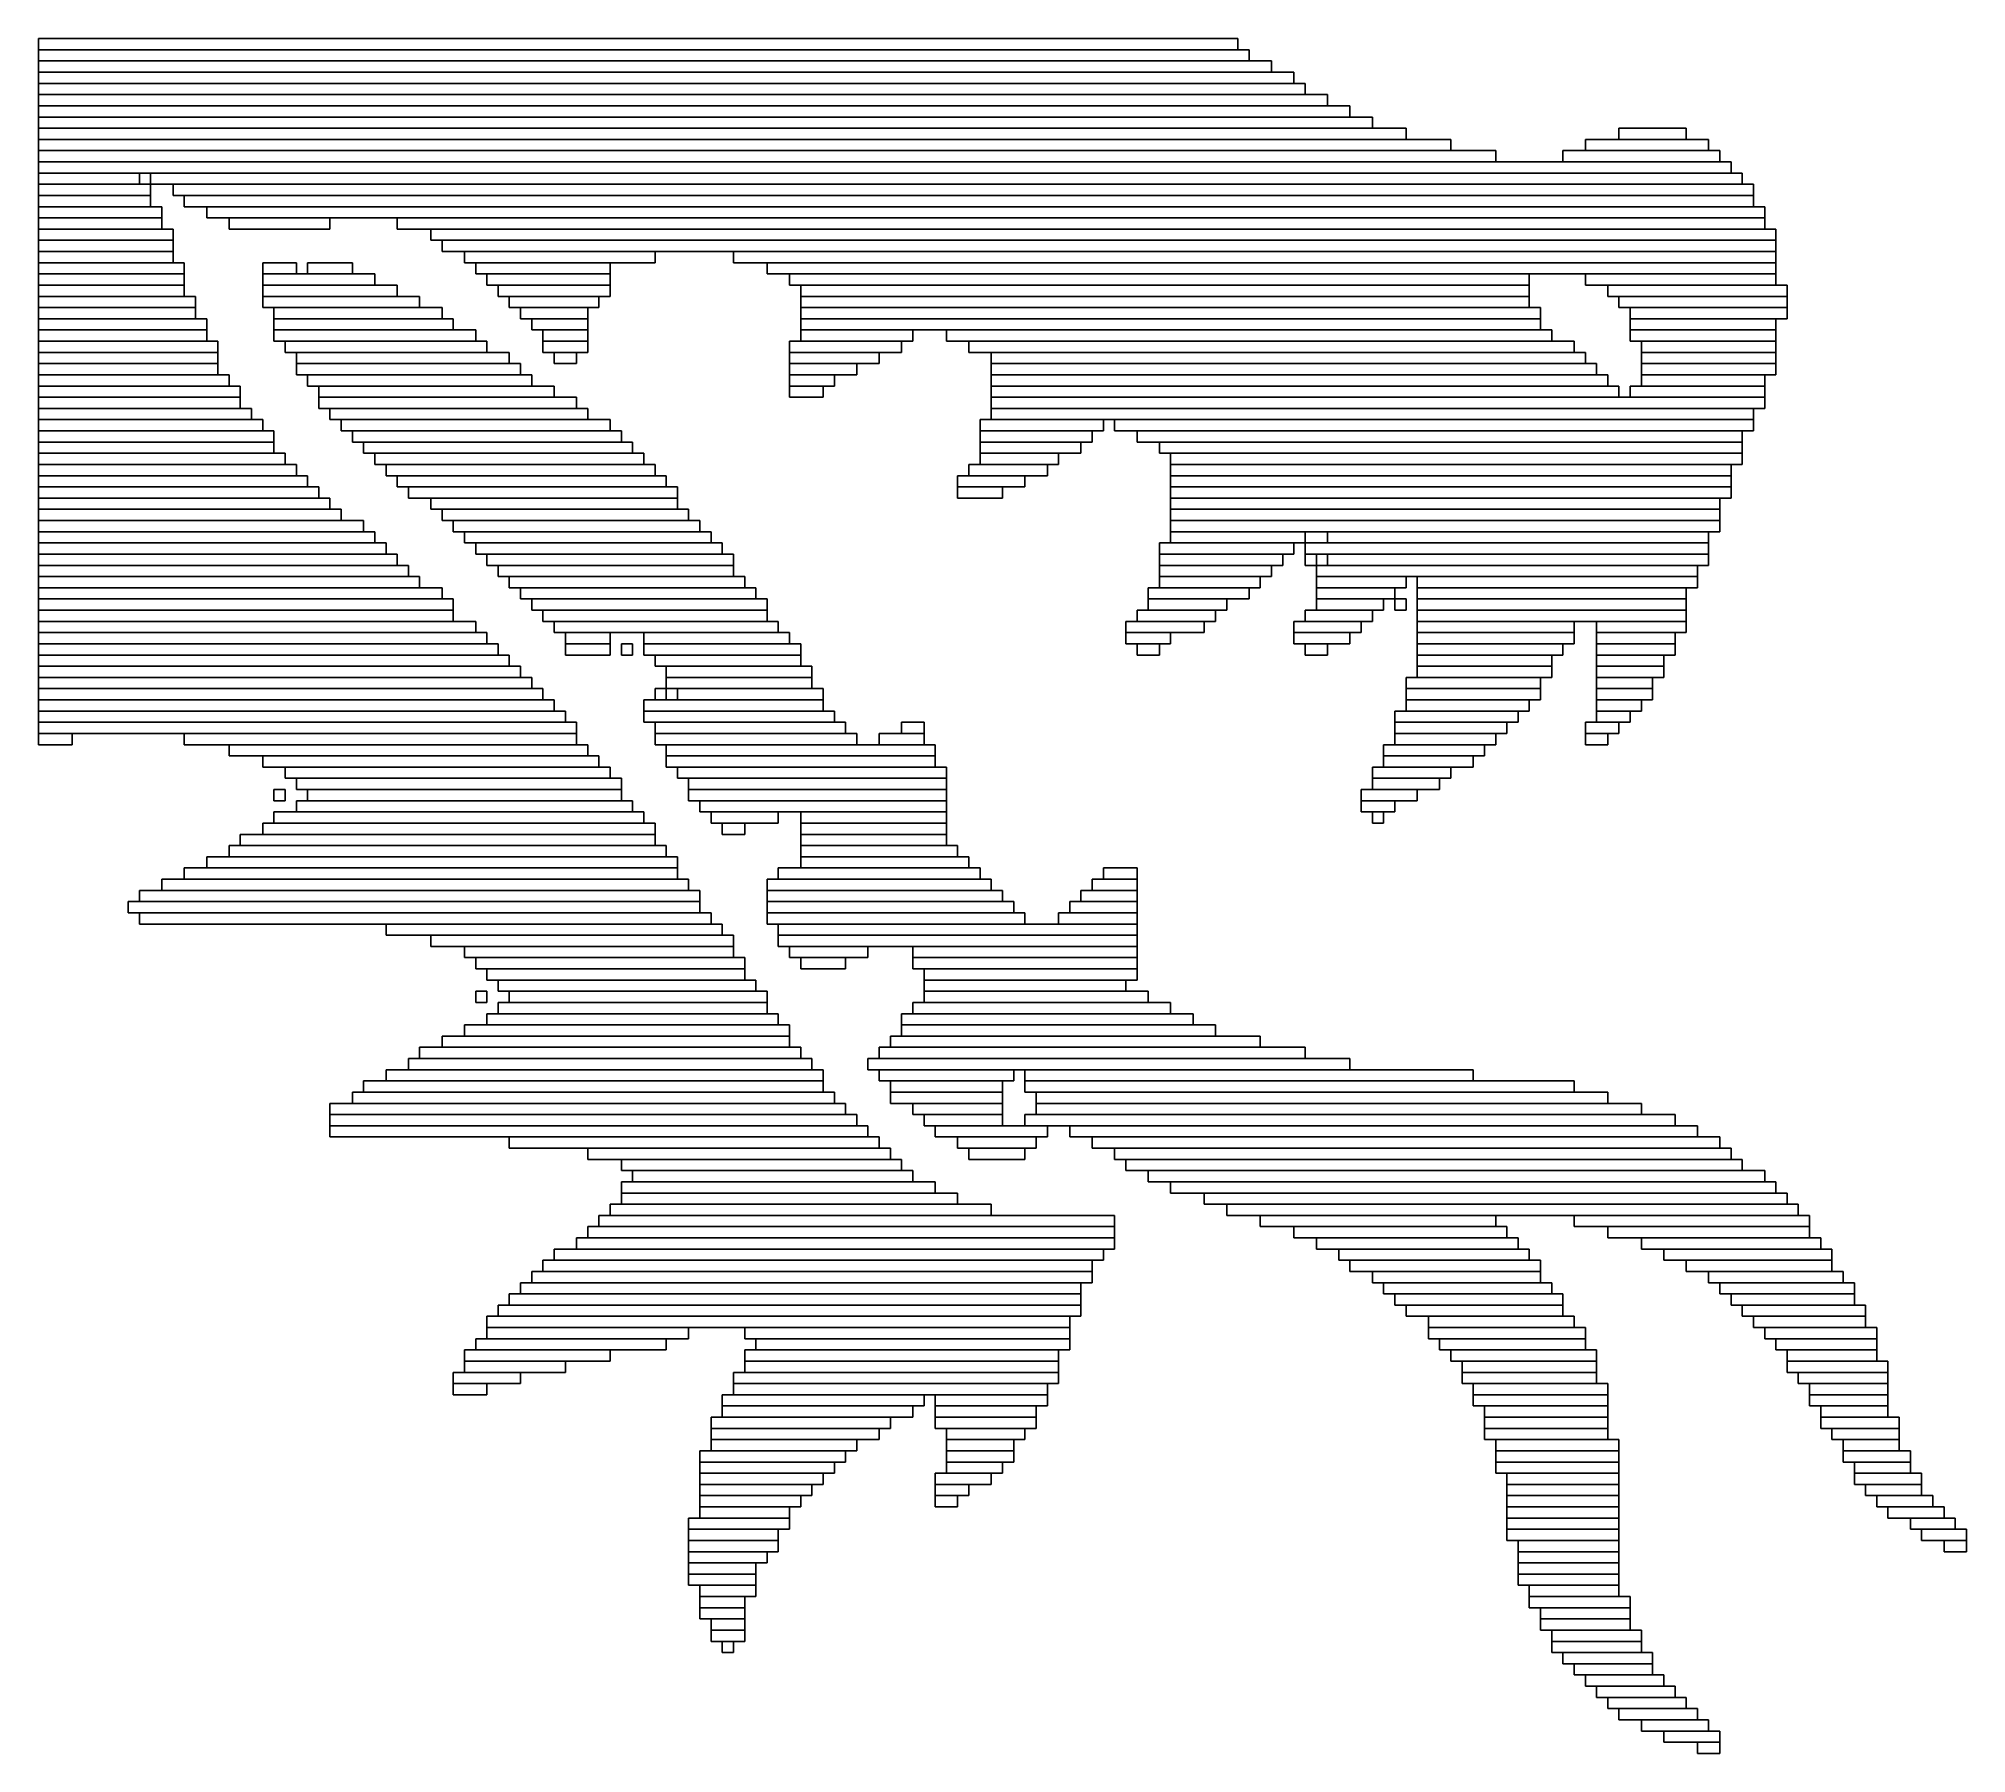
# Model space of a CAD drawing. Extents: x 416 to 588, y 446 to 599.
import ezdxf

# ---------------------------------------------------------------- set-up
doc = ezdxf.new("R2010")
doc.units = 0

msp = doc.modelspace()

# ---------------------------------------------------------------- linework, layer by layer
for p, q in [((416, 599), (523, 599)), ((416, 598), (416, 599)), ((523, 599), (523, 598)), ((523, 598), (416, 598)), ((416, 598), (524, 598)), ((416, 597), (416, 598)), ((524, 597), (416, 597)), ((416, 597), (526, 597)), ((416, 596), (416, 597)), ((524, 598), (524, 597)), ((526, 597), (526, 596)), ((526, 596), (416, 596)), ((416, 596), (528, 596)), ((416, 595), (416, 596)), ((528, 596), (528, 595)), ((528, 595), (416, 595)), ((416, 595), (529, 595)), ((416, 594), (416, 595)), ((529, 594), (416, 594)), ((416, 594), (531, 594)), ((416, 593), (416, 594)), ((529, 595), (529, 594)), ((531, 594), (531, 593)), ((531, 593), (416, 593)), ((416, 593), (533, 593)), ((416, 592), (416, 593)), ((533, 592), (416, 592)), ((416, 592), (535, 592)), ((416, 591), (416, 592)), ((533, 593), (533, 592)), ((535, 592), (535, 591)), ((535, 591), (416, 591)), ((416, 591), (538, 591)), ((416, 590), (416, 591)), ((538, 590), (416, 590)), ((416, 590), (542, 590)), ((416, 589), (416, 590)), ((538, 591), (538, 590)), ((542, 590), (542, 589)), ((554, 590), (565, 590)), ((554, 589), (554, 590)), ((557, 591), (563, 591)), ((557, 590), (557, 591)), ((563, 590), (557, 590)), ((563, 591), (563, 590)), ((565, 590), (565, 589)), ((542, 589), (416, 589)), ((416, 589), (546, 589)), ((416, 588), (416, 589)), ((546, 589), (546, 588)), ((552, 589), (566, 589)), ((552, 588), (552, 589)), ((565, 589), (554, 589)), ((566, 589), (566, 588)), ((546, 588), (416, 588)), ((416, 588), (567, 588)), ((416, 587), (416, 588)), ((567, 587), (416, 587)), ((416, 587), (425, 587)), ((416, 586), (416, 587)), ((425, 587), (425, 586)), ((426, 587), (568, 587)), ((426, 586), (426, 587)), ((566, 588), (552, 588)), ((567, 588), (567, 587)), ((568, 587), (568, 586)), ((425, 586), (416, 586)), ((416, 586), (426, 586)), ((416, 585), (416, 586)), ((426, 585), (416, 585)), ((416, 585), (426, 585)), ((416, 584), (416, 585)), ((568, 586), (426, 586)), ((426, 586), (426, 585)), ((426, 585), (426, 584)), ((428, 586), (569, 586)), ((428, 585), (428, 586)), ((569, 585), (428, 585)), ((429, 585), (569, 585)), ((429, 584), (429, 585)), ((569, 586), (569, 585)), ((569, 585), (569, 584)), ((426, 584), (416, 584)), ((416, 584), (427, 584)), ((416, 583), (416, 584)), ((427, 584), (427, 583)), ((569, 584), (429, 584)), ((431, 584), (570, 584)), ((431, 583), (431, 584)), ((570, 584), (570, 583)), ((427, 583), (416, 583)), ((416, 583), (427, 583)), ((416, 582), (416, 583)), ((427, 582), (416, 582)), ((416, 582), (428, 582)), ((416, 581), (416, 582)), ((427, 583), (427, 582)), ((428, 582), (428, 581)), ((570, 583), (431, 583)), ((433, 583), (442, 583)), ((433, 582), (433, 583)), ((442, 582), (433, 582)), ((442, 583), (442, 582)), ((448, 583), (570, 583)), ((448, 582), (448, 583)), ((570, 582), (448, 582)), ((451, 582), (571, 582)), ((451, 581), (451, 582)), ((570, 583), (570, 582)), ((571, 582), (571, 581)), ((428, 581), (416, 581)), ((416, 581), (428, 581)), ((416, 580), (416, 581)), ((428, 580), (416, 580)), ((416, 580), (428, 580)), ((416, 579), (416, 580)), ((428, 581), (428, 580)), ((428, 580), (428, 579)), ((571, 581), (451, 581)), ((452, 581), (571, 581)), ((452, 580), (452, 581)), ((571, 580), (452, 580)), ((454, 580), (471, 580)), ((454, 579), (454, 580)), ((471, 580), (471, 579)), ((478, 580), (571, 580)), ((478, 579), (478, 580)), ((571, 581), (571, 580)), ((571, 580), (571, 579)), ((428, 579), (416, 579)), ((416, 579), (429, 579)), ((416, 578), (416, 579)), ((429, 578), (416, 578)), ((416, 578), (429, 578)), ((416, 577), (416, 578)), ((429, 579), (429, 578)), ((429, 578), (429, 577)), ((436, 579), (439, 579)), ((436, 578), (436, 579)), ((439, 578), (436, 578)), ((436, 578), (446, 578)), ((436, 577), (436, 578)), ((439, 579), (439, 578)), ((440, 579), (444, 579)), ((440, 578), (440, 579)), ((444, 578), (440, 578)), ((444, 579), (444, 578)), ((446, 578), (446, 577)), ((471, 579), (454, 579)), ((455, 579), (467, 579)), ((455, 578), (455, 579)), ((467, 578), (455, 578)), ((456, 578), (467, 578)), ((456, 577), (456, 578)), ((467, 579), (467, 578)), ((467, 578), (467, 577)), ((571, 579), (478, 579)), ((481, 579), (571, 579)), ((481, 578), (481, 579)), ((571, 578), (481, 578)), ((483, 578), (549, 578)), ((483, 577), (483, 578)), ((549, 578), (549, 577)), ((554, 578), (571, 578)), ((554, 577), (554, 578)), ((571, 579), (571, 578)), ((571, 578), (571, 577)), ((429, 577), (416, 577)), ((416, 577), (429, 577)), ((416, 576), (416, 577)), ((429, 577), (429, 576)), ((446, 577), (436, 577)), ((436, 577), (448, 577)), ((436, 576), (436, 577)), ((448, 577), (448, 576)), ((467, 577), (456, 577)), ((457, 577), (467, 577)), ((457, 576), (457, 577)), ((467, 577), (467, 576)), ((549, 577), (483, 577)), ((484, 577), (549, 577)), ((484, 576), (484, 577)), ((549, 577), (549, 576)), ((571, 577), (554, 577)), ((556, 577), (572, 577)), ((556, 576), (556, 577)), ((572, 577), (572, 576)), ((429, 576), (416, 576)), ((416, 576), (430, 576)), ((416, 575), (416, 576)), ((430, 575), (416, 575)), ((416, 575), (430, 575)), ((416, 574), (416, 575)), ((430, 576), (430, 575)), ((430, 575), (430, 574)), ((448, 576), (436, 576)), ((436, 576), (450, 576)), ((436, 575), (436, 576)), ((450, 575), (436, 575)), ((437, 575), (452, 575)), ((437, 574), (437, 575)), ((450, 576), (450, 575)), ((452, 575), (452, 574)), ((467, 576), (457, 576)), ((458, 576), (466, 576)), ((458, 575), (458, 576)), ((466, 575), (458, 575)), ((459, 575), (465, 575)), ((459, 574), (459, 575)), ((465, 575), (465, 574)), ((466, 576), (466, 575)), ((549, 576), (484, 576)), ((484, 576), (549, 576)), ((484, 575), (484, 576)), ((549, 575), (484, 575)), ((484, 575), (550, 575)), ((484, 574), (484, 575)), ((549, 576), (549, 575)), ((550, 575), (550, 574)), ((572, 576), (556, 576)), ((557, 576), (572, 576)), ((557, 575), (557, 576)), ((572, 575), (557, 575)), ((558, 575), (572, 575)), ((558, 574), (558, 575)), ((572, 576), (572, 575)), ((572, 575), (572, 574)), ((430, 574), (416, 574)), ((416, 574), (431, 574)), ((416, 573), (416, 574)), ((431, 573), (416, 573)), ((416, 573), (431, 573)), ((416, 572), (416, 573)), ((431, 574), (431, 573)), ((431, 573), (431, 572)), ((452, 574), (437, 574)), ((437, 574), (453, 574)), ((437, 573), (437, 574)), ((453, 573), (437, 573)), ((437, 573), (455, 573)), ((437, 572), (437, 573)), ((453, 574), (453, 573)), ((455, 573), (455, 572)), ((465, 574), (459, 574)), ((460, 574), (465, 574)), ((460, 573), (460, 574)), ((465, 573), (460, 573)), ((461, 573), (465, 573)), ((461, 572), (461, 573)), ((465, 574), (465, 573)), ((465, 573), (465, 572)), ((550, 574), (484, 574)), ((484, 574), (550, 574)), ((484, 573), (484, 574)), ((550, 573), (484, 573)), ((484, 573), (494, 573)), ((484, 572), (484, 573)), ((494, 573), (494, 572)), ((497, 573), (551, 573)), ((497, 572), (497, 573)), ((550, 574), (550, 573)), ((551, 573), (551, 572)), ((572, 574), (558, 574)), ((558, 574), (571, 574)), ((558, 573), (558, 574)), ((571, 573), (558, 573)), ((558, 573), (571, 573)), ((558, 572), (558, 573)), ((571, 574), (571, 573)), ((571, 573), (571, 572)), ((431, 572), (416, 572)), ((416, 572), (432, 572)), ((416, 571), (416, 572)), ((432, 572), (432, 571)), ((455, 572), (437, 572)), ((438, 572), (456, 572)), ((438, 571), (438, 572)), ((456, 572), (456, 571)), ((465, 572), (461, 572)), ((461, 572), (465, 572)), ((461, 571), (461, 572)), ((465, 572), (465, 571)), ((483, 572), (493, 572)), ((483, 571), (483, 572)), ((494, 572), (484, 572)), ((493, 572), (493, 571)), ((551, 572), (497, 572)), ((499, 572), (553, 572)), ((499, 571), (499, 572)), ((553, 572), (553, 571)), ((571, 572), (558, 572)), ((559, 572), (571, 572)), ((559, 571), (559, 572)), ((571, 572), (571, 571)), ((432, 571), (416, 571)), ((416, 571), (432, 571)), ((416, 570), (416, 571)), ((432, 570), (416, 570)), ((416, 570), (432, 570)), ((416, 569), (416, 570)), ((432, 571), (432, 570)), ((432, 570), (432, 569)), ((456, 571), (438, 571)), ((439, 571), (458, 571)), ((439, 570), (439, 571)), ((458, 570), (439, 570)), ((439, 570), (459, 570)), ((439, 569), (439, 570)), ((458, 571), (458, 570)), ((459, 570), (459, 569)), ((465, 571), (461, 571)), ((462, 571), (464, 571)), ((462, 570), (462, 571)), ((464, 570), (462, 570)), ((464, 571), (464, 570)), ((493, 571), (483, 571)), ((483, 571), (491, 571)), ((483, 570), (483, 571)), ((491, 570), (483, 570)), ((483, 570), (489, 570)), ((483, 569), (483, 570)), ((489, 570), (489, 569)), ((491, 571), (491, 570)), ((553, 571), (499, 571)), ((501, 571), (554, 571)), ((501, 570), (501, 571)), ((554, 570), (501, 570)), ((501, 570), (555, 570)), ((501, 569), (501, 570)), ((554, 571), (554, 570)), ((555, 570), (555, 569)), ((571, 571), (559, 571)), ((559, 571), (571, 571)), ((559, 570), (559, 571)), ((571, 570), (559, 570)), ((559, 570), (571, 570)), ((559, 569), (559, 570)), ((571, 571), (571, 570)), ((571, 570), (571, 569)), ((432, 569), (416, 569)), ((416, 569), (433, 569)), ((416, 568), (416, 569)), ((433, 568), (416, 568)), ((416, 568), (434, 568)), ((416, 567), (416, 568)), ((433, 569), (433, 568)), ((434, 568), (434, 567)), ((459, 569), (439, 569)), ((440, 569), (460, 569)), ((440, 568), (440, 569)), ((460, 568), (440, 568)), ((441, 568), (462, 568)), ((441, 567), (441, 568)), ((460, 569), (460, 568)), ((462, 568), (462, 567)), ((489, 569), (483, 569)), ((483, 569), (487, 569)), ((483, 568), (483, 569)), ((487, 568), (483, 568)), ((483, 568), (486, 568)), ((483, 567), (483, 568)), ((486, 568), (486, 567)), ((487, 569), (487, 568)), ((555, 569), (501, 569)), ((501, 569), (556, 569)), ((501, 568), (501, 569)), ((556, 568), (501, 568)), ((501, 568), (557, 568)), ((501, 567), (501, 568)), ((556, 569), (556, 568)), ((557, 568), (557, 567)), ((558, 568), (570, 568)), ((558, 567), (558, 568)), ((571, 569), (559, 569)), ((559, 569), (570, 569)), ((559, 568), (559, 569)), ((570, 568), (559, 568)), ((570, 569), (570, 568)), ((570, 568), (570, 567)), ((434, 567), (416, 567)), ((416, 567), (434, 567)), ((416, 566), (416, 567)), ((434, 566), (416, 566)), ((416, 566), (435, 566)), ((416, 565), (416, 566)), ((434, 567), (434, 566)), ((435, 566), (435, 565)), ((462, 567), (441, 567)), ((441, 567), (464, 567)), ((441, 566), (441, 567)), ((464, 566), (441, 566)), ((442, 566), (465, 566)), ((442, 565), (442, 566)), ((464, 567), (464, 566)), ((465, 566), (465, 565)), ((486, 567), (483, 567)), ((557, 567), (501, 567)), ((501, 567), (570, 567)), ((501, 566), (501, 567)), ((570, 566), (501, 566)), ((501, 566), (569, 566)), ((501, 565), (501, 566)), ((570, 567), (558, 567)), ((569, 566), (569, 565)), ((570, 567), (570, 566)), ((435, 565), (416, 565)), ((416, 565), (436, 565)), ((416, 564), (416, 565)), ((436, 565), (436, 564)), ((465, 565), (442, 565)), ((443, 565), (467, 565)), ((443, 564), (443, 565)), ((467, 565), (467, 564)), ((500, 565), (511, 565)), ((500, 564), (500, 565)), ((569, 565), (501, 565)), ((511, 565), (511, 564)), ((512, 565), (569, 565)), ((512, 564), (512, 565)), ((569, 565), (569, 564)), ((436, 564), (416, 564)), ((416, 564), (437, 564)), ((416, 563), (416, 564)), ((437, 563), (416, 563)), ((416, 563), (437, 563)), ((416, 562), (416, 563)), ((437, 564), (437, 563)), ((437, 563), (437, 562)), ((467, 564), (443, 564)), ((444, 564), (468, 564)), ((444, 563), (444, 564)), ((468, 563), (444, 563)), ((445, 563), (469, 563)), ((445, 562), (445, 563)), ((468, 564), (468, 563)), ((469, 563), (469, 562)), ((511, 564), (500, 564)), ((500, 564), (510, 564)), ((500, 563), (500, 564)), ((510, 563), (500, 563)), ((500, 563), (509, 563)), ((500, 562), (500, 563)), ((509, 563), (509, 562)), ((510, 564), (510, 563)), ((569, 564), (512, 564)), ((514, 564), (568, 564)), ((514, 563), (514, 564)), ((568, 563), (514, 563)), ((516, 563), (568, 563)), ((516, 562), (516, 563)), ((568, 564), (568, 563)), ((568, 563), (568, 562)), ((437, 562), (416, 562)), ((416, 562), (438, 562)), ((416, 561), (416, 562)), ((438, 561), (416, 561)), ((416, 561), (439, 561)), ((416, 560), (416, 561)), ((438, 562), (438, 561)), ((439, 561), (439, 560)), ((469, 562), (445, 562)), ((446, 562), (470, 562)), ((446, 561), (446, 562)), ((470, 561), (446, 561)), ((447, 561), (471, 561)), ((447, 560), (447, 561)), ((470, 562), (470, 561)), ((471, 561), (471, 560)), ((499, 561), (506, 561)), ((499, 560), (499, 561)), ((509, 562), (500, 562)), ((500, 562), (507, 562)), ((500, 561), (500, 562)), ((507, 561), (500, 561)), ((506, 561), (506, 560)), ((507, 562), (507, 561)), ((568, 562), (516, 562)), ((517, 562), (568, 562)), ((517, 561), (517, 562)), ((568, 561), (517, 561)), ((517, 561), (567, 561)), ((517, 560), (517, 561)), ((567, 561), (567, 560)), ((568, 562), (568, 561)), ((439, 560), (416, 560)), ((416, 560), (440, 560)), ((416, 559), (416, 560)), ((440, 559), (416, 559)), ((416, 559), (441, 559)), ((416, 558), (416, 559)), ((440, 560), (440, 559)), ((441, 559), (441, 558)), ((471, 560), (447, 560)), ((448, 560), (472, 560)), ((448, 559), (448, 560)), ((472, 559), (448, 559)), ((449, 559), (473, 559)), ((449, 558), (449, 559)), ((472, 560), (472, 559)), ((473, 559), (473, 558)), ((498, 560), (504, 560)), ((498, 559), (498, 560)), ((504, 559), (498, 559)), ((498, 559), (502, 559)), ((498, 558), (498, 559)), ((506, 560), (499, 560)), ((502, 559), (502, 558)), ((504, 560), (504, 559)), ((567, 560), (517, 560)), ((517, 560), (567, 560)), ((517, 559), (517, 560)), ((567, 559), (517, 559)), ((517, 559), (567, 559)), ((517, 558), (517, 559)), ((567, 560), (567, 559)), ((567, 559), (567, 558)), ((441, 558), (416, 558)), ((416, 558), (442, 558)), ((416, 557), (416, 558)), ((442, 558), (442, 557)), ((473, 558), (449, 558)), ((451, 558), (473, 558)), ((451, 557), (451, 558)), ((473, 558), (473, 557)), ((502, 558), (498, 558)), ((567, 558), (517, 558)), ((517, 558), (566, 558)), ((517, 557), (517, 558)), ((566, 558), (566, 557)), ((442, 557), (416, 557)), ((416, 557), (443, 557)), ((416, 556), (416, 557)), ((443, 556), (416, 556)), ((416, 556), (445, 556)), ((416, 555), (416, 556)), ((443, 557), (443, 556)), ((445, 556), (445, 555)), ((473, 557), (451, 557)), ((452, 557), (474, 557)), ((452, 556), (452, 557)), ((474, 556), (452, 556)), ((453, 556), (475, 556)), ((453, 555), (453, 556)), ((474, 557), (474, 556)), ((475, 556), (475, 555)), ((566, 557), (517, 557)), ((517, 557), (566, 557)), ((517, 556), (517, 557)), ((566, 556), (517, 556)), ((517, 556), (566, 556)), ((517, 555), (517, 556)), ((566, 557), (566, 556)), ((566, 556), (566, 555)), ((445, 555), (416, 555)), ((416, 555), (446, 555)), ((416, 554), (416, 555)), ((446, 554), (416, 554)), ((416, 554), (447, 554)), ((416, 553), (416, 554)), ((446, 555), (446, 554)), ((447, 554), (447, 553)), ((475, 555), (453, 555)), ((454, 555), (476, 555)), ((454, 554), (454, 555)), ((476, 554), (454, 554)), ((455, 554), (477, 554)), ((455, 553), (455, 554)), ((476, 555), (476, 554)), ((477, 554), (477, 553)), ((516, 554), (528, 554)), ((516, 553), (516, 554)), ((566, 555), (517, 555)), ((517, 555), (529, 555)), ((517, 554), (517, 555)), ((529, 554), (517, 554)), ((528, 554), (528, 553)), ((529, 555), (529, 554)), ((529, 554), (565, 554)), ((529, 553), (529, 554)), ((531, 555), (565, 555)), ((531, 554), (531, 555)), ((565, 554), (531, 554)), ((565, 555), (565, 554)), ((565, 554), (565, 553)), ((447, 553), (416, 553)), ((416, 553), (448, 553)), ((416, 552), (416, 553)), ((448, 553), (448, 552)), ((477, 553), (455, 553)), ((456, 553), (478, 553)), ((456, 552), (456, 553)), ((478, 553), (478, 552)), ((528, 553), (516, 553)), ((516, 553), (527, 553)), ((516, 552), (516, 553)), ((527, 553), (527, 552)), ((565, 553), (529, 553)), ((529, 553), (530, 553)), ((529, 552), (529, 553)), ((530, 553), (530, 552)), ((531, 553), (565, 553)), ((531, 552), (531, 553)), ((565, 553), (565, 552)), ((448, 552), (416, 552)), ((416, 552), (449, 552)), ((416, 551), (416, 552)), ((449, 551), (416, 551)), ((416, 551), (450, 551)), ((416, 550), (416, 551)), ((449, 552), (449, 551)), ((450, 551), (450, 550)), ((478, 552), (456, 552)), ((457, 552), (478, 552)), ((457, 551), (457, 552)), ((478, 551), (457, 551)), ((458, 551), (479, 551)), ((458, 550), (458, 551)), ((478, 552), (478, 551)), ((479, 551), (479, 550)), ((527, 552), (516, 552)), ((516, 552), (526, 552)), ((516, 551), (516, 552)), ((526, 551), (516, 551)), ((516, 551), (525, 551)), ((516, 550), (516, 551)), ((525, 551), (525, 550)), ((526, 552), (526, 551)), ((530, 552), (529, 552)), ((530, 552), (564, 552)), ((530, 551), (530, 552)), ((564, 551), (530, 551)), ((530, 551), (538, 551)), ((530, 550), (530, 551)), ((565, 552), (531, 552)), ((538, 551), (538, 550)), ((539, 551), (564, 551)), ((539, 550), (539, 551)), ((564, 552), (564, 551)), ((564, 551), (564, 550)), ((450, 550), (416, 550)), ((416, 550), (452, 550)), ((416, 549), (416, 550)), ((452, 549), (416, 549)), ((416, 549), (453, 549)), ((416, 548), (416, 549)), ((452, 550), (452, 549)), ((453, 549), (453, 548)), ((479, 550), (458, 550)), ((459, 550), (480, 550)), ((459, 549), (459, 550)), ((480, 549), (459, 549)), ((460, 549), (481, 549)), ((460, 548), (460, 549)), ((480, 550), (480, 549)), ((481, 549), (481, 548)), ((515, 550), (524, 550)), ((515, 549), (515, 550)), ((524, 549), (515, 549)), ((515, 549), (522, 549)), ((515, 548), (515, 549)), ((525, 550), (516, 550)), ((522, 549), (522, 548)), ((524, 550), (524, 549)), ((538, 550), (530, 550)), ((530, 550), (537, 550)), ((530, 549), (530, 550)), ((537, 549), (530, 549)), ((530, 549), (536, 549)), ((530, 548), (530, 549)), ((536, 549), (536, 548)), ((537, 550), (537, 549)), ((537, 549), (538, 549)), ((537, 548), (537, 549)), ((538, 549), (538, 548)), ((564, 550), (539, 550)), ((539, 550), (563, 550)), ((539, 549), (539, 550)), ((563, 549), (539, 549)), ((539, 549), (563, 549)), ((539, 548), (539, 549)), ((563, 550), (563, 549)), ((563, 549), (563, 548)), ((453, 548), (416, 548)), ((416, 548), (453, 548)), ((416, 547), (416, 548)), ((453, 547), (416, 547)), ((416, 547), (455, 547)), ((416, 546), (416, 547)), ((453, 548), (453, 547)), ((455, 547), (455, 546)), ((481, 548), (460, 548)), ((461, 548), (481, 548)), ((461, 547), (461, 548)), ((481, 547), (461, 547)), ((462, 547), (482, 547)), ((462, 546), (462, 547)), ((481, 548), (481, 547)), ((482, 547), (482, 546)), ((513, 547), (520, 547)), ((513, 546), (513, 547)), ((514, 548), (521, 548)), ((514, 547), (514, 548)), ((521, 547), (514, 547)), ((522, 548), (515, 548)), ((520, 547), (520, 546)), ((521, 548), (521, 547)), ((528, 547), (534, 547)), ((528, 546), (528, 547)), ((529, 548), (535, 548)), ((529, 547), (529, 548)), ((535, 547), (529, 547)), ((536, 548), (530, 548)), ((534, 547), (534, 546)), ((535, 548), (535, 547)), ((538, 548), (537, 548)), ((563, 548), (539, 548)), ((539, 548), (563, 548)), ((539, 547), (539, 548)), ((563, 547), (539, 547)), ((539, 547), (553, 547)), ((539, 546), (539, 547)), ((553, 547), (553, 546)), ((555, 547), (563, 547)), ((555, 546), (555, 547)), ((563, 548), (563, 547)), ((563, 547), (563, 546)), ((455, 546), (416, 546)), ((416, 546), (456, 546)), ((416, 545), (416, 546)), ((456, 546), (456, 545)), ((482, 546), (462, 546)), ((463, 546), (467, 546)), ((463, 545), (463, 546)), ((467, 546), (467, 545)), ((470, 546), (483, 546)), ((470, 545), (470, 546)), ((483, 546), (483, 545)), ((520, 546), (513, 546)), ((513, 546), (517, 546)), ((513, 545), (513, 546)), ((517, 546), (517, 545)), ((534, 546), (528, 546)), ((528, 546), (533, 546)), ((528, 545), (528, 546)), ((533, 546), (533, 545)), ((553, 546), (539, 546)), ((539, 546), (553, 546)), ((539, 545), (539, 546)), ((553, 546), (553, 545)), ((563, 546), (555, 546)), ((555, 546), (562, 546)), ((555, 545), (555, 546)), ((562, 546), (562, 545)), ((456, 545), (416, 545)), ((416, 545), (457, 545)), ((416, 544), (416, 545)), ((457, 544), (416, 544)), ((416, 544), (458, 544)), ((416, 543), (416, 544)), ((457, 545), (457, 544)), ((458, 544), (458, 543)), ((467, 545), (463, 545)), ((463, 545), (467, 545)), ((463, 544), (463, 545)), ((467, 544), (463, 544)), ((467, 545), (467, 544)), ((468, 545), (469, 545)), ((468, 544), (468, 545)), ((469, 544), (468, 544)), ((469, 545), (469, 544)), ((483, 545), (470, 545)), ((470, 545), (484, 545)), ((470, 544), (470, 545)), ((484, 544), (470, 544)), ((471, 544), (484, 544)), ((471, 543), (471, 544)), ((484, 545), (484, 544)), ((484, 544), (484, 543)), ((517, 545), (513, 545)), ((514, 545), (516, 545)), ((514, 544), (514, 545)), ((516, 544), (514, 544)), ((516, 545), (516, 544)), ((533, 545), (528, 545)), ((529, 545), (531, 545)), ((529, 544), (529, 545)), ((531, 544), (529, 544)), ((531, 545), (531, 544)), ((553, 545), (539, 545)), ((539, 545), (552, 545)), ((539, 544), (539, 545)), ((552, 544), (539, 544)), ((539, 544), (551, 544)), ((539, 543), (539, 544)), ((551, 544), (551, 543)), ((552, 545), (552, 544)), ((562, 545), (555, 545)), ((555, 545), (562, 545)), ((555, 544), (555, 545)), ((562, 544), (555, 544)), ((555, 544), (561, 544)), ((555, 543), (555, 544)), ((561, 544), (561, 543)), ((562, 545), (562, 544)), ((458, 543), (416, 543)), ((416, 543), (459, 543)), ((416, 542), (416, 543)), ((459, 542), (416, 542)), ((416, 542), (460, 542)), ((416, 541), (416, 542)), ((459, 543), (459, 542)), ((460, 542), (460, 541)), ((484, 543), (471, 543)), ((472, 543), (485, 543)), ((472, 542), (472, 543)), ((485, 542), (472, 542)), ((472, 542), (485, 542)), ((472, 541), (472, 542)), ((485, 543), (485, 542)), ((485, 542), (485, 541)), ((538, 542), (550, 542)), ((538, 541), (538, 542)), ((551, 543), (539, 543)), ((539, 543), (551, 543)), ((539, 542), (539, 543)), ((551, 542), (539, 542)), ((550, 542), (550, 541)), ((551, 543), (551, 542)), ((561, 543), (555, 543)), ((555, 543), (561, 543)), ((555, 542), (555, 543)), ((561, 542), (555, 542)), ((555, 542), (560, 542)), ((555, 541), (555, 542)), ((560, 542), (560, 541)), ((561, 543), (561, 542)), ((460, 541), (416, 541)), ((416, 541), (461, 541)), ((416, 540), (416, 541)), ((461, 541), (461, 540)), ((471, 541), (472, 541)), ((471, 540), (471, 541)), ((485, 541), (472, 541)), ((472, 541), (472, 540)), ((473, 541), (486, 541)), ((473, 540), (473, 541)), ((486, 541), (486, 540)), ((550, 541), (538, 541)), ((538, 541), (550, 541)), ((538, 540), (538, 541)), ((550, 541), (550, 540)), ((560, 541), (555, 541)), ((555, 541), (560, 541)), ((555, 540), (555, 541)), ((560, 541), (560, 540)), ((461, 540), (416, 540)), ((416, 540), (462, 540)), ((416, 539), (416, 540)), ((462, 539), (416, 539)), ((416, 539), (463, 539)), ((416, 538), (416, 539)), ((462, 540), (462, 539)), ((463, 539), (463, 538)), ((470, 540), (486, 540)), ((470, 539), (470, 540)), ((486, 539), (470, 539)), ((470, 539), (487, 539)), ((470, 538), (470, 539)), ((472, 540), (471, 540)), ((486, 540), (473, 540)), ((486, 540), (486, 539)), ((487, 539), (487, 538)), ((537, 539), (548, 539)), ((537, 538), (537, 539)), ((550, 540), (538, 540)), ((538, 540), (549, 540)), ((538, 539), (538, 540)), ((549, 539), (538, 539)), ((548, 539), (548, 538)), ((549, 540), (549, 539)), ((560, 540), (555, 540)), ((555, 540), (559, 540)), ((555, 539), (555, 540)), ((559, 539), (555, 539)), ((555, 539), (558, 539)), ((555, 538), (555, 539)), ((558, 539), (558, 538)), ((559, 540), (559, 539)), ((463, 538), (416, 538)), ((416, 538), (464, 538)), ((416, 537), (416, 538)), ((464, 537), (416, 537)), ((416, 537), (419, 537)), ((416, 536), (416, 537)), ((419, 537), (419, 536)), ((429, 537), (464, 537)), ((429, 536), (429, 537)), ((464, 538), (464, 537)), ((464, 537), (464, 536)), ((487, 538), (470, 538)), ((471, 538), (488, 538)), ((471, 537), (471, 538)), ((488, 537), (471, 537)), ((471, 537), (489, 537)), ((471, 536), (471, 537)), ((488, 538), (488, 537)), ((489, 537), (489, 536)), ((491, 537), (495, 537)), ((491, 536), (491, 537)), ((493, 538), (495, 538)), ((493, 537), (493, 538)), ((495, 537), (493, 537)), ((495, 538), (495, 537)), ((495, 537), (495, 536)), ((548, 538), (537, 538)), ((537, 538), (547, 538)), ((537, 537), (537, 538)), ((547, 537), (537, 537)), ((537, 537), (546, 537)), ((537, 536), (537, 537)), ((546, 537), (546, 536)), ((547, 538), (547, 537)), ((554, 538), (557, 538)), ((554, 537), (554, 538)), ((557, 537), (554, 537)), ((554, 537), (556, 537)), ((554, 536), (554, 537)), ((558, 538), (555, 538)), ((556, 537), (556, 536)), ((557, 538), (557, 537)), ((419, 536), (416, 536)), ((464, 536), (429, 536)), ((433, 536), (465, 536)), ((433, 535), (433, 536)), ((465, 535), (433, 535)), ((436, 535), (466, 535)), ((436, 534), (436, 535)), ((465, 536), (465, 535)), ((466, 535), (466, 534)), ((489, 536), (471, 536)), ((472, 536), (496, 536)), ((472, 535), (472, 536)), ((496, 535), (472, 535)), ((472, 535), (496, 535)), ((472, 534), (472, 535)), ((495, 536), (491, 536)), ((496, 536), (496, 535)), ((496, 535), (496, 534)), ((536, 536), (545, 536)), ((536, 535), (536, 536)), ((545, 535), (536, 535)), ((536, 535), (544, 535)), ((536, 534), (536, 535)), ((546, 536), (537, 536)), ((544, 535), (544, 534)), ((545, 536), (545, 535)), ((556, 536), (554, 536)), ((466, 534), (436, 534)), ((438, 534), (467, 534)), ((438, 533), (438, 534)), ((467, 534), (467, 533)), ((496, 534), (472, 534)), ((473, 534), (497, 534)), ((473, 533), (473, 534)), ((497, 534), (497, 533)), ((535, 534), (542, 534)), ((535, 533), (535, 534)), ((544, 534), (536, 534)), ((542, 534), (542, 533)), ((437, 532), (438, 532)), ((437, 531), (437, 532)), ((467, 533), (438, 533)), ((438, 532), (438, 531)), ((439, 533), (468, 533)), ((439, 532), (439, 533)), ((468, 532), (439, 532)), ((440, 532), (468, 532)), ((440, 531), (440, 532)), ((468, 533), (468, 532)), ((468, 532), (468, 531)), ((497, 533), (473, 533)), ((474, 533), (497, 533)), ((474, 532), (474, 533)), ((497, 532), (474, 532)), ((474, 532), (497, 532)), ((474, 531), (474, 532)), ((497, 533), (497, 532)), ((497, 532), (497, 531)), ((534, 532), (539, 532)), ((534, 531), (534, 532)), ((542, 533), (535, 533)), ((535, 533), (541, 533)), ((535, 532), (535, 533)), ((541, 532), (535, 532)), ((539, 532), (539, 531)), ((541, 533), (541, 532)), ((438, 531), (437, 531)), ((437, 530), (470, 530)), ((437, 529), (437, 530)), ((439, 531), (469, 531)), ((439, 530), (439, 531)), ((469, 530), (439, 530)), ((468, 531), (440, 531)), ((469, 531), (469, 530)), ((470, 530), (470, 529)), ((497, 531), (474, 531)), ((475, 531), (497, 531)), ((475, 530), (475, 531)), ((497, 530), (475, 530)), ((476, 530), (482, 530)), ((476, 529), (476, 530)), ((482, 530), (482, 529)), ((484, 530), (497, 530)), ((484, 529), (484, 530)), ((497, 531), (497, 530)), ((497, 530), (497, 529)), ((539, 531), (534, 531)), ((534, 531), (537, 531)), ((534, 530), (534, 531)), ((537, 530), (534, 530)), ((535, 530), (536, 530)), ((535, 529), (535, 530)), ((536, 530), (536, 529)), ((537, 531), (537, 530)), ((436, 529), (471, 529)), ((436, 528), (436, 529)), ((470, 529), (437, 529)), ((471, 529), (471, 528)), ((482, 529), (476, 529)), ((477, 529), (479, 529)), ((477, 528), (477, 529)), ((479, 529), (479, 528)), ((497, 529), (484, 529)), ((484, 529), (497, 529)), ((484, 528), (484, 529)), ((497, 529), (497, 528)), ((536, 529), (535, 529)), ((433, 527), (472, 527)), ((433, 526), (433, 527)), ((434, 528), (471, 528)), ((434, 527), (434, 528)), ((471, 527), (434, 527)), ((471, 528), (436, 528)), ((471, 528), (471, 527)), ((472, 527), (472, 526)), ((479, 528), (477, 528)), ((497, 528), (484, 528)), ((484, 528), (497, 528)), ((484, 527), (484, 528)), ((497, 527), (484, 527)), ((484, 527), (498, 527)), ((484, 526), (484, 527)), ((497, 528), (497, 527)), ((498, 527), (498, 526)), ((429, 525), (473, 525)), ((429, 524), (429, 525)), ((431, 526), (473, 526)), ((431, 525), (431, 526)), ((473, 525), (431, 525)), ((472, 526), (433, 526)), ((473, 526), (473, 525)), ((473, 525), (473, 524)), ((482, 525), (500, 525)), ((482, 524), (482, 525)), ((498, 526), (484, 526)), ((484, 526), (499, 526)), ((484, 525), (484, 526)), ((499, 525), (484, 525)), ((499, 526), (499, 525)), ((500, 525), (500, 524)), ((511, 525), (514, 525)), ((511, 524), (511, 525)), ((514, 525), (514, 524)), ((425, 523), (475, 523)), ((425, 522), (425, 523)), ((427, 524), (474, 524)), ((427, 523), (427, 524)), ((474, 523), (427, 523)), ((473, 524), (429, 524)), ((474, 524), (474, 523)), ((475, 523), (475, 522)), ((481, 524), (501, 524)), ((481, 523), (481, 524)), ((501, 523), (481, 523)), ((481, 523), (502, 523)), ((481, 522), (481, 523)), ((500, 524), (482, 524)), ((501, 524), (501, 523)), ((502, 523), (502, 522)), ((509, 523), (514, 523)), ((509, 522), (509, 523)), ((510, 524), (514, 524)), ((510, 523), (510, 524)), ((514, 523), (510, 523)), ((514, 524), (511, 524)), ((514, 524), (514, 523)), ((514, 523), (514, 522)), ((424, 522), (475, 522)), ((424, 521), (424, 522)), ((475, 522), (425, 522)), ((475, 522), (475, 521)), ((502, 522), (481, 522)), ((481, 522), (503, 522)), ((481, 521), (481, 522)), ((503, 522), (503, 521)), ((508, 522), (514, 522)), ((508, 521), (508, 522)), ((514, 522), (509, 522)), ((514, 522), (514, 521)), ((475, 521), (424, 521)), ((425, 521), (476, 521)), ((425, 520), (425, 521)), ((476, 520), (425, 520)), ((447, 520), (477, 520)), ((447, 519), (447, 520)), ((476, 521), (476, 520)), ((477, 520), (477, 519)), ((503, 521), (481, 521)), ((481, 521), (504, 521)), ((481, 520), (481, 521)), ((504, 520), (481, 520)), ((482, 520), (514, 520)), ((482, 519), (482, 520)), ((504, 521), (504, 520)), ((507, 521), (514, 521)), ((507, 520), (507, 521)), ((514, 520), (507, 520)), ((514, 521), (508, 521)), ((514, 521), (514, 520)), ((514, 520), (514, 519)), ((477, 519), (447, 519)), ((451, 519), (478, 519)), ((451, 518), (451, 519)), ((478, 518), (451, 518)), ((454, 518), (478, 518)), ((454, 517), (454, 518)), ((478, 519), (478, 518)), ((478, 518), (478, 517)), ((514, 519), (482, 519)), ((482, 519), (514, 519)), ((482, 518), (482, 519)), ((514, 518), (482, 518)), ((483, 518), (490, 518)), ((483, 517), (483, 518)), ((490, 518), (490, 517)), ((494, 518), (514, 518)), ((494, 517), (494, 518)), ((514, 519), (514, 518)), ((514, 518), (514, 517)), ((478, 517), (454, 517)), ((455, 517), (479, 517)), ((455, 516), (455, 517)), ((479, 516), (455, 516)), ((456, 516), (479, 516)), ((456, 515), (456, 516)), ((479, 517), (479, 516)), ((479, 516), (479, 515)), ((490, 517), (483, 517)), ((484, 517), (488, 517)), ((484, 516), (484, 517)), ((488, 516), (484, 516)), ((488, 517), (488, 516)), ((514, 517), (494, 517)), ((494, 517), (514, 517)), ((494, 516), (494, 517)), ((514, 516), (494, 516)), ((495, 516), (514, 516)), ((495, 515), (495, 516)), ((514, 517), (514, 516)), ((514, 516), (514, 515)), ((479, 515), (456, 515)), ((457, 515), (480, 515)), ((457, 514), (457, 515)), ((480, 515), (480, 514)), ((514, 515), (495, 515)), ((495, 515), (513, 515)), ((495, 514), (495, 515)), ((513, 515), (513, 514)), ((455, 514), (456, 514)), ((455, 513), (455, 514)), ((456, 513), (455, 513)), ((456, 514), (456, 513)), ((480, 514), (457, 514)), ((457, 513), (481, 513)), ((457, 512), (457, 513)), ((458, 514), (481, 514)), ((458, 513), (458, 514)), ((481, 513), (458, 513)), ((481, 514), (481, 513)), ((481, 513), (481, 512)), ((494, 513), (517, 513)), ((494, 512), (494, 513)), ((513, 514), (495, 514)), ((495, 514), (515, 514)), ((495, 513), (495, 514)), ((515, 513), (495, 513)), ((515, 514), (515, 513)), ((517, 513), (517, 512)), ((454, 511), (483, 511)), ((454, 510), (454, 511)), ((456, 512), (482, 512)), ((456, 511), (456, 512)), ((482, 511), (456, 511)), ((481, 512), (457, 512)), ((482, 512), (482, 511)), ((483, 511), (483, 510)), ((493, 512), (519, 512)), ((493, 511), (493, 512)), ((519, 511), (493, 511)), ((493, 511), (521, 511)), ((493, 510), (493, 511)), ((517, 512), (494, 512)), ((519, 512), (519, 511)), ((521, 511), (521, 510)), ((452, 510), (483, 510)), ((452, 509), (452, 510)), ((483, 510), (454, 510)), ((483, 510), (483, 509)), ((492, 510), (525, 510)), ((492, 509), (492, 510)), ((521, 510), (493, 510)), ((525, 510), (525, 509)), ((449, 508), (485, 508)), ((449, 507), (449, 508)), ((450, 509), (484, 509)), ((450, 508), (450, 509)), ((484, 508), (450, 508)), ((483, 509), (452, 509)), ((484, 509), (484, 508)), ((485, 508), (485, 507)), ((490, 508), (533, 508)), ((490, 507), (490, 508)), ((491, 509), (529, 509)), ((491, 508), (491, 509)), ((529, 508), (491, 508)), ((525, 509), (492, 509)), ((529, 509), (529, 508)), ((533, 508), (533, 507)), ((445, 506), (486, 506)), ((445, 505), (445, 506)), ((447, 507), (486, 507)), ((447, 506), (447, 507)), ((486, 506), (447, 506)), ((485, 507), (449, 507)), ((486, 507), (486, 506)), ((486, 506), (486, 505)), ((533, 507), (490, 507)), ((491, 507), (503, 507)), ((491, 506), (491, 507)), ((503, 506), (491, 506)), ((492, 506), (502, 506)), ((492, 505), (492, 506)), ((502, 506), (502, 505)), ((503, 507), (503, 506)), ((504, 507), (544, 507)), ((504, 506), (504, 507)), ((544, 506), (504, 506)), ((504, 506), (553, 506)), ((504, 505), (504, 506)), ((544, 507), (544, 506)), ((553, 506), (553, 505)), ((442, 504), (488, 504)), ((442, 503), (442, 504)), ((444, 505), (487, 505)), ((444, 504), (444, 505)), ((487, 504), (444, 504)), ((486, 505), (445, 505)), ((487, 505), (487, 504)), ((488, 504), (488, 503)), ((502, 505), (492, 505)), ((492, 505), (502, 505)), ((492, 504), (492, 505)), ((502, 504), (492, 504)), ((494, 504), (502, 504)), ((494, 503), (494, 504)), ((502, 505), (502, 504)), ((502, 504), (502, 503)), ((553, 505), (504, 505)), ((505, 505), (556, 505)), ((505, 504), (505, 505)), ((556, 504), (505, 504)), ((505, 504), (559, 504)), ((505, 503), (505, 504)), ((556, 505), (556, 504)), ((559, 504), (559, 503)), ((488, 503), (442, 503)), ((442, 503), (489, 503)), ((442, 502), (442, 503)), ((489, 503), (489, 502)), ((502, 503), (494, 503)), ((495, 503), (502, 503)), ((495, 502), (495, 503)), ((502, 503), (502, 502)), ((504, 503), (562, 503)), ((504, 502), (504, 503)), ((559, 503), (505, 503)), ((562, 503), (562, 502)), ((489, 502), (442, 502)), ((442, 502), (490, 502)), ((442, 501), (442, 502)), ((490, 501), (442, 501)), ((458, 501), (491, 501)), ((458, 500), (458, 501)), ((490, 502), (490, 501)), ((491, 501), (491, 500)), ((502, 502), (495, 502)), ((496, 502), (506, 502)), ((496, 501), (496, 502)), ((506, 501), (496, 501)), ((498, 501), (505, 501)), ((498, 500), (498, 501)), ((562, 502), (504, 502)), ((505, 501), (505, 500)), ((506, 502), (506, 501)), ((508, 502), (564, 502)), ((508, 501), (508, 502)), ((564, 501), (508, 501)), ((510, 501), (566, 501)), ((510, 500), (510, 501)), ((564, 502), (564, 501)), ((566, 501), (566, 500)), ((491, 500), (458, 500)), ((465, 500), (492, 500)), ((465, 499), (465, 500)), ((492, 499), (465, 499)), ((468, 499), (493, 499)), ((468, 498), (468, 499)), ((492, 500), (492, 499)), ((493, 499), (493, 498)), ((505, 500), (498, 500)), ((499, 500), (504, 500)), ((499, 499), (499, 500)), ((504, 499), (499, 499)), ((504, 500), (504, 499)), ((566, 500), (510, 500)), ((512, 500), (567, 500)), ((512, 499), (512, 500)), ((567, 499), (512, 499)), ((513, 499), (568, 499)), ((513, 498), (513, 499)), ((567, 500), (567, 499)), ((568, 499), (568, 498)), ((493, 498), (468, 498)), ((469, 498), (494, 498)), ((469, 497), (469, 498)), ((494, 498), (494, 497)), ((568, 498), (513, 498)), ((515, 498), (570, 498)), ((515, 497), (515, 498)), ((570, 498), (570, 497)), ((468, 497), (496, 497)), ((468, 496), (468, 497)), ((496, 496), (468, 496)), ((468, 496), (498, 496)), ((468, 495), (468, 496)), ((494, 497), (469, 497)), ((496, 497), (496, 496)), ((498, 496), (498, 495)), ((570, 497), (515, 497)), ((517, 497), (571, 497)), ((517, 496), (517, 497)), ((571, 496), (517, 496)), ((520, 496), (572, 496)), ((520, 495), (520, 496)), ((571, 497), (571, 496)), ((572, 496), (572, 495)), ((466, 494), (512, 494)), ((466, 493), (466, 494)), ((467, 495), (501, 495)), ((467, 494), (467, 495)), ((501, 494), (467, 494)), ((498, 495), (468, 495)), ((501, 495), (501, 494)), ((512, 494), (512, 493)), ((572, 495), (520, 495)), ((522, 495), (573, 495)), ((522, 494), (522, 495)), ((573, 494), (522, 494)), ((525, 494), (546, 494)), ((525, 493), (525, 494)), ((546, 494), (546, 493)), ((553, 494), (574, 494)), ((553, 493), (553, 494)), ((573, 495), (573, 494)), ((574, 494), (574, 493)), ((464, 492), (512, 492)), ((464, 491), (464, 492)), ((465, 493), (512, 493)), ((465, 492), (465, 493)), ((512, 492), (465, 492)), ((512, 493), (466, 493)), ((512, 493), (512, 492)), ((512, 492), (512, 491)), ((546, 493), (525, 493)), ((528, 493), (547, 493)), ((528, 492), (528, 493)), ((547, 492), (528, 492)), ((530, 492), (548, 492)), ((530, 491), (530, 492)), ((547, 493), (547, 492)), ((548, 492), (548, 491)), ((574, 493), (553, 493)), ((556, 493), (574, 493)), ((556, 492), (556, 493)), ((574, 492), (556, 492)), ((559, 492), (575, 492)), ((559, 491), (559, 492)), ((574, 493), (574, 492)), ((575, 492), (575, 491)), ((462, 491), (511, 491)), ((462, 490), (462, 491)), ((512, 491), (464, 491)), ((511, 491), (511, 490)), ((548, 491), (530, 491)), ((532, 491), (549, 491)), ((532, 490), (532, 491)), ((549, 491), (549, 490)), ((575, 491), (559, 491)), ((561, 491), (576, 491)), ((561, 490), (561, 491)), ((576, 491), (576, 490)), ((460, 489), (510, 489)), ((460, 488), (460, 489)), ((461, 490), (510, 490)), ((461, 489), (461, 490)), ((510, 489), (461, 489)), ((511, 490), (462, 490)), ((510, 490), (510, 489)), ((510, 489), (510, 488)), ((549, 490), (532, 490)), ((533, 490), (550, 490)), ((533, 489), (533, 490)), ((550, 489), (533, 489)), ((535, 489), (550, 489)), ((535, 488), (535, 489)), ((550, 490), (550, 489)), ((550, 489), (550, 488)), ((576, 490), (561, 490)), ((563, 490), (576, 490)), ((563, 489), (563, 490)), ((576, 489), (563, 489)), ((565, 489), (577, 489)), ((565, 488), (565, 489)), ((576, 490), (576, 489)), ((577, 489), (577, 488)), ((458, 487), (509, 487)), ((458, 486), (458, 487)), ((459, 488), (509, 488)), ((459, 487), (459, 488)), ((509, 487), (459, 487)), ((510, 488), (460, 488)), ((509, 488), (509, 487)), ((509, 487), (509, 486)), ((550, 488), (535, 488)), ((536, 488), (551, 488)), ((536, 487), (536, 488)), ((551, 487), (536, 487)), ((537, 487), (552, 487)), ((537, 486), (537, 487)), ((551, 488), (551, 487)), ((552, 487), (552, 486)), ((577, 488), (565, 488)), ((566, 488), (578, 488)), ((566, 487), (566, 488)), ((578, 487), (566, 487)), ((567, 487), (578, 487)), ((567, 486), (567, 487)), ((578, 488), (578, 487)), ((578, 487), (578, 486)), ((457, 486), (509, 486)), ((457, 485), (457, 486)), ((509, 486), (458, 486)), ((509, 486), (509, 485)), ((552, 486), (537, 486)), ((538, 486), (552, 486)), ((538, 485), (538, 486)), ((552, 486), (552, 485)), ((578, 486), (567, 486)), ((568, 486), (579, 486)), ((568, 485), (568, 486)), ((579, 486), (579, 485)), ((456, 485), (508, 485)), ((456, 484), (456, 485)), ((508, 484), (456, 484)), ((456, 484), (474, 484)), ((456, 483), (456, 484)), ((509, 485), (457, 485)), ((474, 484), (474, 483)), ((479, 484), (508, 484)), ((479, 483), (479, 484)), ((508, 485), (508, 484)), ((508, 484), (508, 483)), ((552, 485), (538, 485)), ((540, 485), (553, 485)), ((540, 484), (540, 485)), ((553, 484), (540, 484)), ((540, 484), (554, 484)), ((540, 483), (540, 484)), ((553, 485), (553, 484)), ((554, 484), (554, 483)), ((579, 485), (568, 485)), ((569, 485), (579, 485)), ((569, 484), (569, 485)), ((579, 484), (569, 484)), ((570, 484), (580, 484)), ((570, 483), (570, 484)), ((579, 485), (579, 484)), ((580, 484), (580, 483)), ((454, 482), (467, 482)), ((454, 481), (454, 482)), ((455, 483), (472, 483)), ((455, 482), (455, 483)), ((472, 482), (455, 482)), ((474, 483), (456, 483)), ((467, 482), (467, 481)), ((472, 483), (472, 482)), ((508, 483), (479, 483)), ((479, 482), (507, 482)), ((479, 481), (479, 482)), ((480, 483), (508, 483)), ((480, 482), (480, 483)), ((508, 482), (480, 482)), ((507, 482), (507, 481)), ((508, 483), (508, 482)), ((554, 483), (540, 483)), ((541, 483), (554, 483)), ((541, 482), (541, 483)), ((554, 482), (541, 482)), ((542, 482), (555, 482)), ((542, 481), (542, 482)), ((554, 483), (554, 482)), ((555, 482), (555, 481)), ((580, 483), (570, 483)), ((571, 483), (580, 483)), ((571, 482), (571, 483)), ((580, 482), (571, 482)), ((572, 482), (580, 482)), ((572, 481), (572, 482)), ((580, 483), (580, 482)), ((580, 482), (580, 481)), ((453, 480), (459, 480)), ((453, 479), (453, 480)), ((467, 481), (454, 481)), ((454, 481), (463, 481)), ((454, 480), (454, 481)), ((463, 480), (454, 480)), ((459, 480), (459, 479)), ((463, 481), (463, 480)), ((478, 480), (507, 480)), ((478, 479), (478, 480)), ((507, 481), (479, 481)), ((479, 481), (507, 481)), ((479, 480), (479, 481)), ((507, 480), (479, 480)), ((507, 481), (507, 480)), ((507, 480), (507, 479)), ((555, 481), (542, 481)), ((543, 481), (555, 481)), ((543, 480), (543, 481)), ((555, 480), (543, 480)), ((543, 480), (555, 480)), ((543, 479), (543, 480)), ((555, 481), (555, 480)), ((555, 480), (555, 479)), ((580, 481), (572, 481)), ((572, 481), (581, 481)), ((572, 480), (572, 481)), ((581, 480), (572, 480)), ((573, 480), (581, 480)), ((573, 479), (573, 480)), ((581, 481), (581, 480)), ((581, 480), (581, 479)), ((459, 479), (453, 479)), ((453, 479), (456, 479)), ((453, 478), (453, 479)), ((456, 479), (456, 478)), ((507, 479), (478, 479)), ((478, 479), (506, 479)), ((478, 478), (478, 479)), ((506, 479), (506, 478)), ((555, 479), (543, 479)), ((544, 479), (556, 479)), ((544, 478), (544, 479)), ((556, 479), (556, 478)), ((581, 479), (573, 479)), ((574, 479), (581, 479)), ((574, 478), (574, 479)), ((581, 479), (581, 478)), ((456, 478), (453, 478)), ((477, 478), (495, 478)), ((477, 477), (477, 478)), ((495, 477), (477, 477)), ((477, 477), (494, 477)), ((477, 476), (477, 477)), ((506, 478), (478, 478)), ((494, 477), (494, 476)), ((495, 478), (495, 477)), ((496, 478), (506, 478)), ((496, 477), (496, 478)), ((506, 477), (496, 477)), ((496, 477), (505, 477)), ((496, 476), (496, 477)), ((505, 477), (505, 476)), ((506, 478), (506, 477)), ((556, 478), (544, 478)), ((544, 478), (556, 478)), ((544, 477), (544, 478)), ((556, 477), (544, 477)), ((545, 477), (556, 477)), ((545, 476), (545, 477)), ((556, 478), (556, 477)), ((556, 477), (556, 476)), ((581, 478), (574, 478)), ((574, 478), (581, 478)), ((574, 477), (574, 478)), ((581, 477), (574, 477)), ((575, 477), (581, 477)), ((575, 476), (575, 477)), ((581, 478), (581, 477)), ((581, 477), (581, 476)), ((476, 476), (492, 476)), ((476, 475), (476, 476)), ((492, 475), (476, 475)), ((476, 475), (491, 475)), ((476, 474), (476, 475)), ((494, 476), (477, 476)), ((491, 475), (491, 474)), ((492, 476), (492, 475)), ((505, 476), (496, 476)), ((496, 476), (505, 476)), ((496, 475), (496, 476)), ((505, 475), (496, 475)), ((497, 475), (504, 475)), ((497, 474), (497, 475)), ((504, 475), (504, 474)), ((505, 476), (505, 475)), ((556, 476), (545, 476)), ((545, 476), (556, 476)), ((545, 475), (545, 476)), ((556, 475), (545, 475)), ((545, 475), (556, 475)), ((545, 474), (545, 475)), ((556, 476), (556, 475)), ((556, 475), (556, 474)), ((581, 476), (575, 476)), ((575, 476), (582, 476)), ((575, 475), (575, 476)), ((582, 475), (575, 475)), ((576, 475), (582, 475)), ((576, 474), (576, 475)), ((582, 476), (582, 475)), ((582, 475), (582, 474)), ((475, 473), (488, 473)), ((475, 472), (475, 473)), ((491, 474), (476, 474)), ((476, 474), (489, 474)), ((476, 473), (476, 474)), ((489, 473), (476, 473)), ((488, 473), (488, 472)), ((489, 474), (489, 473)), ((504, 474), (497, 474)), ((497, 474), (503, 474)), ((497, 473), (497, 474)), ((503, 473), (497, 473)), ((497, 473), (503, 473)), ((497, 472), (497, 473)), ((503, 474), (503, 473)), ((503, 473), (503, 472)), ((556, 474), (545, 474)), ((546, 474), (557, 474)), ((546, 473), (546, 474)), ((557, 473), (546, 473)), ((546, 473), (557, 473)), ((546, 472), (546, 473)), ((557, 474), (557, 473)), ((557, 473), (557, 472)), ((582, 474), (576, 474)), ((577, 474), (582, 474)), ((577, 473), (577, 474)), ((582, 473), (577, 473)), ((577, 473), (583, 473)), ((577, 472), (577, 473)), ((582, 474), (582, 473)), ((583, 473), (583, 472)), ((488, 472), (475, 472)), ((475, 472), (487, 472)), ((475, 471), (475, 472)), ((487, 472), (487, 471)), ((503, 472), (497, 472)), ((497, 472), (502, 472)), ((497, 471), (497, 472)), ((502, 472), (502, 471)), ((557, 472), (546, 472)), ((546, 472), (557, 472)), ((546, 471), (546, 472)), ((557, 472), (557, 471)), ((583, 472), (577, 472)), ((578, 472), (583, 472)), ((578, 471), (578, 472)), ((583, 472), (583, 471)), ((487, 471), (475, 471)), ((475, 471), (486, 471)), ((475, 470), (475, 471)), ((486, 470), (475, 470)), ((475, 470), (485, 470)), ((475, 469), (475, 470)), ((485, 470), (485, 469)), ((486, 471), (486, 470)), ((496, 471), (501, 471)), ((496, 470), (496, 471)), ((501, 470), (496, 470)), ((496, 470), (499, 470)), ((496, 469), (496, 470)), ((502, 471), (497, 471)), ((499, 470), (499, 469)), ((501, 471), (501, 470)), ((557, 471), (546, 471)), ((547, 471), (557, 471)), ((547, 470), (547, 471)), ((557, 470), (547, 470)), ((547, 470), (557, 470)), ((547, 469), (547, 470)), ((557, 471), (557, 470)), ((557, 470), (557, 469)), ((583, 471), (578, 471)), ((578, 471), (584, 471)), ((578, 470), (578, 471)), ((584, 470), (578, 470)), ((579, 470), (584, 470)), ((579, 469), (579, 470)), ((584, 471), (584, 470)), ((584, 470), (584, 469)), ((485, 469), (475, 469)), ((475, 469), (484, 469)), ((475, 468), (475, 469)), ((484, 468), (475, 468)), ((475, 468), (483, 468)), ((475, 467), (475, 468)), ((483, 468), (483, 467)), ((484, 469), (484, 468)), ((499, 469), (496, 469)), ((496, 469), (498, 469)), ((496, 468), (496, 469)), ((498, 468), (496, 468)), ((498, 469), (498, 468)), ((557, 469), (547, 469)), ((547, 469), (557, 469)), ((547, 468), (547, 469)), ((557, 468), (547, 468)), ((547, 468), (557, 468)), ((547, 467), (547, 468)), ((557, 469), (557, 468)), ((557, 468), (557, 467)), ((584, 469), (579, 469)), ((580, 469), (585, 469)), ((580, 468), (580, 469)), ((585, 468), (580, 468)), ((581, 468), (586, 468)), ((581, 467), (581, 468)), ((585, 469), (585, 468)), ((586, 468), (586, 467)), ((474, 467), (483, 467)), ((474, 466), (474, 467)), ((483, 467), (475, 467)), ((483, 467), (483, 466)), ((557, 467), (547, 467)), ((547, 467), (557, 467)), ((547, 466), (547, 467)), ((557, 467), (557, 466)), ((586, 467), (581, 467)), ((583, 467), (587, 467)), ((583, 466), (583, 467)), ((587, 467), (587, 466)), ((483, 466), (474, 466)), ((474, 466), (482, 466)), ((474, 465), (474, 466)), ((482, 465), (474, 465)), ((474, 465), (482, 465)), ((474, 464), (474, 465)), ((482, 466), (482, 465)), ((482, 465), (482, 464)), ((557, 466), (547, 466)), ((547, 466), (557, 466)), ((547, 465), (547, 466)), ((557, 465), (547, 465)), ((548, 465), (557, 465)), ((548, 464), (548, 465)), ((557, 466), (557, 465)), ((557, 465), (557, 464)), ((587, 466), (583, 466)), ((584, 466), (588, 466)), ((584, 465), (584, 466)), ((588, 465), (584, 465)), ((586, 465), (588, 465)), ((586, 464), (586, 465)), ((588, 466), (588, 465)), ((588, 465), (588, 464)), ((482, 464), (474, 464)), ((474, 464), (481, 464)), ((474, 463), (474, 464)), ((481, 463), (474, 463)), ((474, 463), (480, 463)), ((474, 462), (474, 463)), ((480, 463), (480, 462)), ((481, 464), (481, 463)), ((557, 464), (548, 464)), ((548, 464), (557, 464)), ((548, 463), (548, 464)), ((557, 463), (548, 463)), ((548, 463), (557, 463)), ((548, 462), (548, 463)), ((557, 464), (557, 463)), ((557, 463), (557, 462)), ((588, 464), (586, 464)), ((480, 462), (474, 462)), ((474, 462), (480, 462)), ((474, 461), (474, 462)), ((480, 461), (474, 461)), ((475, 461), (480, 461)), ((475, 460), (475, 461)), ((480, 462), (480, 461)), ((480, 461), (480, 460)), ((557, 462), (548, 462)), ((548, 462), (557, 462)), ((548, 461), (548, 462)), ((557, 461), (548, 461)), ((549, 461), (557, 461)), ((549, 460), (549, 461)), ((557, 462), (557, 461)), ((557, 461), (557, 460)), ((480, 460), (475, 460)), ((475, 460), (479, 460)), ((475, 459), (475, 460)), ((479, 460), (479, 459)), ((557, 460), (549, 460)), ((549, 460), (558, 460)), ((549, 459), (549, 460)), ((558, 460), (558, 459)), ((479, 459), (475, 459)), ((475, 459), (479, 459)), ((475, 458), (475, 459)), ((479, 458), (475, 458)), ((476, 458), (479, 458)), ((476, 457), (476, 458)), ((479, 459), (479, 458)), ((479, 458), (479, 457)), ((558, 459), (549, 459)), ((550, 459), (558, 459)), ((550, 458), (550, 459)), ((558, 458), (550, 458)), ((550, 458), (558, 458)), ((550, 457), (550, 458)), ((558, 459), (558, 458)), ((558, 458), (558, 457)), ((479, 457), (476, 457)), ((476, 457), (479, 457)), ((476, 456), (476, 457)), ((479, 456), (476, 456)), ((477, 456), (478, 456)), ((477, 455), (477, 456)), ((478, 456), (478, 455)), ((479, 457), (479, 456)), ((558, 457), (550, 457)), ((551, 457), (559, 457)), ((551, 456), (551, 457)), ((559, 456), (551, 456)), ((551, 456), (559, 456)), ((551, 455), (551, 456)), ((559, 457), (559, 456)), ((559, 456), (559, 455)), ((478, 455), (477, 455)), ((559, 455), (551, 455)), ((552, 455), (560, 455)), ((552, 454), (552, 455)), ((560, 455), (560, 454)), ((560, 454), (552, 454)), ((553, 454), (560, 454)), ((553, 453), (553, 454)), ((560, 453), (553, 453)), ((554, 453), (561, 453)), ((554, 452), (554, 453)), ((560, 454), (560, 453)), ((561, 453), (561, 452)), ((561, 452), (554, 452)), ((555, 452), (562, 452)), ((555, 451), (555, 452)), ((562, 451), (555, 451)), ((556, 451), (563, 451)), ((556, 450), (556, 451)), ((562, 452), (562, 451)), ((563, 451), (563, 450)), ((563, 450), (556, 450)), ((557, 450), (564, 450)), ((557, 449), (557, 450)), ((564, 449), (557, 449)), ((559, 449), (565, 449)), ((559, 448), (559, 449)), ((564, 450), (564, 449)), ((565, 449), (565, 448)), ((565, 448), (559, 448)), ((561, 448), (566, 448)), ((561, 447), (561, 448)), ((566, 448), (566, 447)), ((566, 447), (561, 447)), ((564, 447), (566, 447)), ((564, 446), (564, 447)), ((566, 446), (564, 446)), ((566, 447), (566, 446))]:
    msp.add_line(p, q)

doc.saveas('drawing.dxf')
